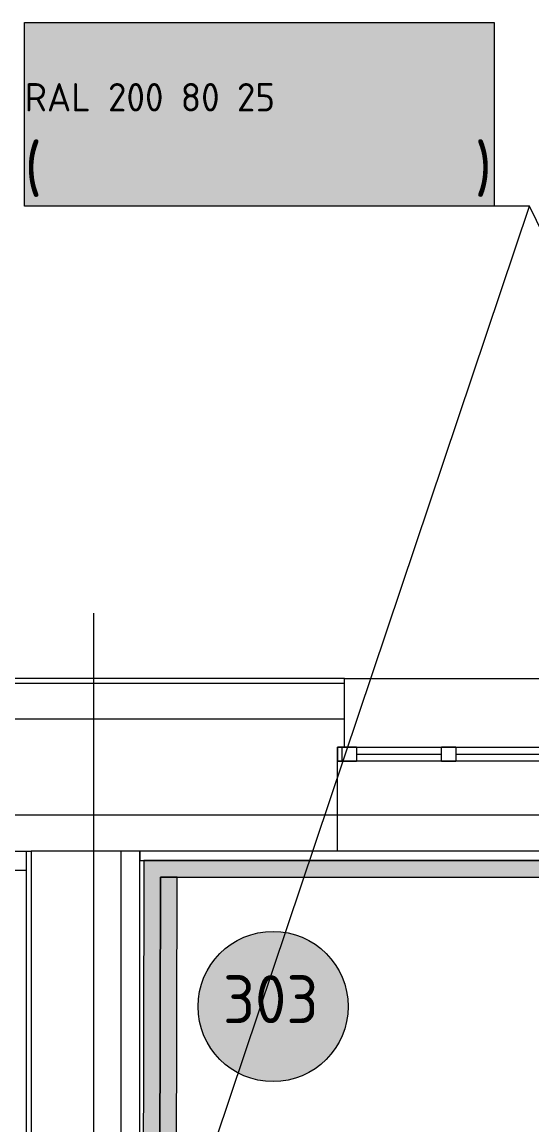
# Model space of a CAD drawing. Header units: millimetres. Extents: x 0 to 1189, y 0 to 841.
# Drawn here: x 719.14 to 740.72, y 477.25 to 523.89 of the extents above; entities that cross this region are included whole.
import ezdxf

# ---------------------------------------------------------------- set-up
doc = ezdxf.new("R2010")
doc.units = ezdxf.units.MM

msp = doc.modelspace()

# ---------------------------------------------------------------- hatches: boundary and pattern name
at = {"true_color": 0xffffff}
h = msp.add_hatch(color=7, dxfattribs=at)
h.dxf.hatch_style = 2
h.paths.add_polyline_path([(719.244099, 523.874571), (739.112129, 523.874571), (739.112129, 516.109559), (719.244099, 516.109559)])
h = msp.add_hatch(color=7, dxfattribs=at)
h.dxf.hatch_style = 2
h.paths.add_polyline_path([(719.244099, 523.874571), (739.112129, 523.874571), (739.112129, 516.109559), (719.244099, 516.109559)])
at = {"true_color": 0x0077b0}
h = msp.add_hatch(color=144, dxfattribs=at)
h.paths.add_polyline_path([(720.455354, 522.478546), (720.455354, 523.285525), (720.425864, 523.442208), (720.336843, 523.57326), (720.208203, 523.659663), (720.051864, 523.689015), (719.895388, 523.659663), (719.76413, 523.57326), (719.676694, 523.442208), (719.648375, 523.285525), (719.648375, 522.478546), (719.676694, 522.322208), (719.76413, 522.193568), (719.895388, 522.104547), (720.051864, 522.075057), (720.208203, 522.104547), (720.336843, 522.193568), (720.425864, 522.322208)])
h.paths.add_polyline_path([(720.655996, 522.478546), (720.644843, 522.35789), (720.611417, 522.245864), (720.55577, 522.14283), (720.477954, 522.049149), (720.386185, 521.97185), (720.284133, 521.91734), (720.172469, 521.885051), (720.051864, 521.874414), (719.930132, 521.885051), (719.818425, 521.91734), (719.716226, 521.97185), (719.623019, 522.049149), (719.545289, 522.14283), (719.489832, 522.245864), (719.456595, 522.35789), (719.445528, 522.478546), (719.445528, 523.285525), (719.456595, 523.407258), (719.489832, 523.518965), (719.545289, 523.621164), (719.623019, 523.714371), (719.716226, 523.792187), (719.818425, 523.847834), (719.930132, 523.88126), (720.051864, 523.892413), (720.17252, 523.881303), (720.284546, 523.848178), (720.38758, 523.79335), (720.481261, 523.717127), (720.557165, 523.623489), (720.61183, 523.520343), (720.644895, 523.407688), (720.655996, 523.285525)])
h = msp.add_hatch(color=144, dxfattribs=at)
h.paths.add_polyline_path([(720.455354, 522.478546), (720.455354, 523.285525), (720.425864, 523.442208), (720.336843, 523.57326), (720.208203, 523.659663), (720.051864, 523.689015), (719.895388, 523.659663), (719.76413, 523.57326), (719.676694, 523.442208), (719.648375, 523.285525), (719.648375, 522.478546), (719.676694, 522.322208), (719.76413, 522.193568), (719.895388, 522.104547), (720.051864, 522.075057), (720.208203, 522.104547), (720.336843, 522.193568), (720.425864, 522.322208)])
h.paths.add_polyline_path([(720.655996, 522.478546), (720.644843, 522.35789), (720.611417, 522.245864), (720.55577, 522.14283), (720.477954, 522.049149), (720.386185, 521.97185), (720.284133, 521.91734), (720.172469, 521.885051), (720.051864, 521.874414), (719.930132, 521.885051), (719.818425, 521.91734), (719.716226, 521.97185), (719.623019, 522.049149), (719.545289, 522.14283), (719.489832, 522.245864), (719.456595, 522.35789), (719.445528, 522.478546), (719.445528, 523.285525), (719.456595, 523.407258), (719.489832, 523.518965), (719.545289, 523.621164), (719.623019, 523.714371), (719.716226, 523.792187), (719.818425, 523.847834), (719.930132, 523.88126), (720.051864, 523.892413), (720.17252, 523.881303), (720.284546, 523.848178), (720.38758, 523.79335), (720.481261, 523.717127), (720.557165, 523.623489), (720.61183, 523.520343), (720.644895, 523.407688), (720.655996, 523.285525)])
h = msp.add_hatch(color=144, dxfattribs=at)
h.dxf.hatch_style = 2
h.paths.add_polyline_path([(722.475153, 522.983459), (722.475153, 523.790439), (722.50044, 523.866851), (722.576576, 523.892413), (723.282132, 523.892413), (723.358268, 523.866851), (723.383555, 523.790439), (723.358268, 523.714509), (723.282132, 523.689015), (722.678, 523.689015), (722.678, 523.084883), (722.980066, 523.084883), (723.080499, 523.075848), (723.173749, 523.048572), (723.259041, 523.002795), (723.3356, 522.93826), (723.400565, 522.858945), (723.44729, 522.772964), (723.475514, 522.680058), (723.484979, 522.57997), (723.484979, 522.379327), (723.475514, 522.277688), (723.44729, 522.184266), (723.400565, 522.098802), (723.3356, 522.021037), (723.257878, 521.956502), (723.172715, 521.910726), (723.080111, 521.883449), (722.980066, 521.874414), (722.576576, 521.874414), (722.50044, 521.898323), (722.475153, 521.973082), (722.50044, 522.049494), (722.576576, 522.075057), (722.980066, 522.075057), (723.096992, 522.097863), (723.194488, 522.164905), (723.260634, 522.261781), (723.282132, 522.379327), (723.282132, 522.57997), (723.260634, 522.696896), (723.194488, 522.794392), (723.096992, 522.860538), (722.980066, 522.882036), (722.576576, 522.882036), (722.50044, 522.907323)])
h = msp.add_hatch(color=144, dxfattribs=at)
h.dxf.hatch_style = 2
h.paths.add_polyline_path([(722.475153, 522.983459), (722.475153, 523.790439), (722.50044, 523.866851), (722.576576, 523.892413), (723.282132, 523.892413), (723.358268, 523.866851), (723.383555, 523.790439), (723.358268, 523.714509), (723.282132, 523.689015), (722.678, 523.689015), (722.678, 523.084883), (722.980066, 523.084883), (723.080499, 523.075848), (723.173749, 523.048572), (723.259041, 523.002795), (723.3356, 522.93826), (723.400565, 522.858945), (723.44729, 522.772964), (723.475514, 522.680058), (723.484979, 522.57997), (723.484979, 522.379327), (723.475514, 522.277688), (723.44729, 522.184266), (723.400565, 522.098802), (723.3356, 522.021037), (723.257878, 521.956502), (723.172715, 521.910726), (723.080111, 521.883449), (722.980066, 521.874414), (722.576576, 521.874414), (722.50044, 521.898323), (722.475153, 521.973082), (722.50044, 522.049494), (722.576576, 522.075057), (722.980066, 522.075057), (723.096992, 522.097863), (723.194488, 522.164905), (723.260634, 522.261781), (723.282132, 522.379327), (723.282132, 522.57997), (723.260634, 522.696896), (723.194488, 522.794392), (723.096992, 522.860538), (722.980066, 522.882036), (722.576576, 522.882036), (722.50044, 522.907323)])
h = msp.add_hatch(color=144, dxfattribs=at)
h.dxf.hatch_style = 2
h.paths.add_polyline_path([(721.968978, 522.376571), (721.161999, 522.376571), (721.085863, 522.402134), (721.060576, 522.478546), (721.085863, 522.554683), (721.161999, 522.57997), (721.968978, 522.57997), (722.045115, 522.554683), (722.070402, 522.478546), (722.045115, 522.402134)])
h = msp.add_hatch(color=144, dxfattribs=at)
h.dxf.hatch_style = 2
h.paths.add_polyline_path([(721.968978, 522.376571), (721.161999, 522.376571), (721.085863, 522.402134), (721.060576, 522.478546), (721.085863, 522.554683), (721.161999, 522.57997), (721.968978, 522.57997), (722.045115, 522.554683), (722.070402, 522.478546), (722.045115, 522.402134)])
h = msp.add_hatch(color=144, dxfattribs=at)
h.paths.add_polyline_path([(720.456238, 518.010538), (720.578745, 518.084263), (720.690504, 518.109206), (720.751689, 518.127534), (720.806259, 518.179761), (720.846843, 518.246183), (720.859727, 518.312604), (720.844913, 518.390739), (720.800747, 518.456471), (720.735015, 518.49926), (720.65688, 518.512695), (720.578332, 518.498226), (720.513013, 518.456471), (720.470776, 518.390739), (720.456238, 518.312604)])
h.paths.add_polyline_path([(720.958946, 518.069518), (721.083934, 517.99352), (721.181637, 517.883208), (721.242477, 517.750502), (721.263217, 517.607049), (721.263217, 517.200252), (721.253751, 517.099819), (721.225528, 517.006569), (721.178803, 516.921277), (721.113838, 516.844718), (721.037279, 516.780183), (720.951987, 516.734406), (720.858737, 516.707129), (720.758304, 516.698095), (720.656665, 516.707129), (720.563242, 516.734406), (720.477778, 516.780183), (720.400014, 516.844718), (720.335478, 516.922439), (720.289702, 517.007602), (720.262425, 517.100206), (720.25339, 517.200252), (720.25339, 518.312604), (720.28288, 518.46908), (720.371902, 518.600339), (720.501575, 518.686742), (720.65688, 518.716094), (720.813356, 518.686397), (720.944614, 518.597583), (721.031017, 518.468736), (721.06037, 518.312604), (721.034876, 518.175145)])
h.paths.add_polyline_path([(721.06037, 517.203008), (721.06037, 517.607049), (721.038872, 517.722528), (720.972726, 517.821471), (720.87523, 517.887135), (720.758304, 517.908563), (720.641377, 517.887135), (720.543881, 517.821471), (720.477735, 517.722528), (720.456238, 517.607049), (720.456238, 517.203008), (720.477735, 517.085461), (720.543881, 516.988585), (720.641377, 516.921544), (720.758304, 516.898737), (720.87523, 516.921544), (720.972726, 516.988585), (721.038872, 517.086495)])
h = msp.add_hatch(color=144, dxfattribs=at)
h.paths.add_polyline_path([(720.456238, 518.010538), (720.578745, 518.084263), (720.690504, 518.109206), (720.751689, 518.127534), (720.806259, 518.179761), (720.846843, 518.246183), (720.859727, 518.312604), (720.844913, 518.390739), (720.800747, 518.456471), (720.735015, 518.49926), (720.65688, 518.512695), (720.578332, 518.498226), (720.513013, 518.456471), (720.470776, 518.390739), (720.456238, 518.312604)])
h.paths.add_polyline_path([(720.958946, 518.069518), (721.083934, 517.99352), (721.181637, 517.883208), (721.242477, 517.750502), (721.263217, 517.607049), (721.263217, 517.200252), (721.253751, 517.099819), (721.225528, 517.006569), (721.178803, 516.921277), (721.113838, 516.844718), (721.037279, 516.780183), (720.951987, 516.734406), (720.858737, 516.707129), (720.758304, 516.698095), (720.656665, 516.707129), (720.563242, 516.734406), (720.477778, 516.780183), (720.400014, 516.844718), (720.335478, 516.922439), (720.289702, 517.007602), (720.262425, 517.100206), (720.25339, 517.200252), (720.25339, 518.312604), (720.28288, 518.46908), (720.371902, 518.600339), (720.501575, 518.686742), (720.65688, 518.716094), (720.813356, 518.686397), (720.944614, 518.597583), (721.031017, 518.468736), (721.06037, 518.312604), (721.034876, 518.175145)])
h.paths.add_polyline_path([(721.06037, 517.203008), (721.06037, 517.607049), (721.038872, 517.722528), (720.972726, 517.821471), (720.87523, 517.887135), (720.758304, 517.908563), (720.641377, 517.887135), (720.543881, 517.821471), (720.477735, 517.722528), (720.456238, 517.607049), (720.456238, 517.203008), (720.477735, 517.085461), (720.543881, 516.988585), (720.641377, 516.921544), (720.758304, 516.898737), (720.87523, 516.921544), (720.972726, 516.988585), (721.038872, 517.086495)])
h = msp.add_hatch(color=144, dxfattribs=at)
h.dxf.hatch_style = 2
h.paths.add_polyline_path([(723.064738, 517.101584), (723.051577, 517.185645), (723.010718, 517.248208), (722.959938, 517.284726), (722.892207, 517.302227), (722.762672, 517.302227), (722.692116, 517.333095), (722.660697, 517.40365), (722.668965, 517.44444), (722.692116, 517.476962), (722.731941, 517.499837), (722.790784, 517.50783), (722.821652, 517.50783), (722.855827, 517.505074), (722.945055, 517.519957), (723.010718, 517.564605), (723.051577, 517.627513), (723.064738, 517.705716), (723.051233, 517.783851), (723.007962, 517.849583), (722.94223, 517.892578), (722.864095, 517.905807), (722.762672, 517.905807), (722.668896, 517.893267), (722.556517, 517.855096), (722.464051, 517.817131), (722.43525, 517.804384), (722.407207, 517.813341), (722.381231, 517.841315), (722.359182, 517.911871), (722.36969, 517.950938), (722.401074, 517.987938), (722.45313, 518.022872), (722.525649, 518.055738), (722.652429, 518.096114), (722.762672, 518.109206), (722.864095, 518.109206), (723.020778, 518.079854), (723.15183, 517.993451), (723.238233, 517.862399), (723.267585, 517.705716), (723.259067, 517.607359), (723.233341, 517.524091), (723.190148, 517.456119), (723.12923, 517.40365), (723.190148, 517.351181), (723.233341, 517.28321), (723.259067, 517.199942), (723.267585, 517.101584), (723.238233, 516.944901), (723.15183, 516.81385), (723.020778, 516.726413), (722.864095, 516.698095), (722.762672, 516.698095), (722.649948, 516.710842), (722.522342, 516.748807), (722.450572, 516.781716), (722.399627, 516.81695), (722.36925, 516.854769), (722.359182, 516.89543), (722.381231, 516.965985), (722.407551, 516.992926), (722.438006, 517.002917), (722.470114, 516.99017), (722.559273, 516.952205), (722.669241, 516.911622), (722.762672, 516.898737), (722.864095, 516.898737), (722.94223, 516.913344), (723.007962, 516.957717), (723.050199, 517.02345)])
h = msp.add_hatch(color=144, dxfattribs=at)
h.dxf.hatch_style = 2
h.paths.add_polyline_path([(723.064738, 517.101584), (723.051577, 517.185645), (723.010718, 517.248208), (722.959938, 517.284726), (722.892207, 517.302227), (722.762672, 517.302227), (722.692116, 517.333095), (722.660697, 517.40365), (722.668965, 517.44444), (722.692116, 517.476962), (722.731941, 517.499837), (722.790784, 517.50783), (722.821652, 517.50783), (722.855827, 517.505074), (722.945055, 517.519957), (723.010718, 517.564605), (723.051577, 517.627513), (723.064738, 517.705716), (723.051233, 517.783851), (723.007962, 517.849583), (722.94223, 517.892578), (722.864095, 517.905807), (722.762672, 517.905807), (722.668896, 517.893267), (722.556517, 517.855096), (722.464051, 517.817131), (722.43525, 517.804384), (722.407207, 517.813341), (722.381231, 517.841315), (722.359182, 517.911871), (722.36969, 517.950938), (722.401074, 517.987938), (722.45313, 518.022872), (722.525649, 518.055738), (722.652429, 518.096114), (722.762672, 518.109206), (722.864095, 518.109206), (723.020778, 518.079854), (723.15183, 517.993451), (723.238233, 517.862399), (723.267585, 517.705716), (723.259067, 517.607359), (723.233341, 517.524091), (723.190148, 517.456119), (723.12923, 517.40365), (723.190148, 517.351181), (723.233341, 517.28321), (723.259067, 517.199942), (723.267585, 517.101584), (723.238233, 516.944901), (723.15183, 516.81385), (723.020778, 516.726413), (722.864095, 516.698095), (722.762672, 516.698095), (722.649948, 516.710842), (722.522342, 516.748807), (722.450572, 516.781716), (722.399627, 516.81695), (722.36925, 516.854769), (722.359182, 516.89543), (722.381231, 516.965985), (722.407551, 516.992926), (722.438006, 517.002917), (722.470114, 516.99017), (722.559273, 516.952205), (722.669241, 516.911622), (722.762672, 516.898737), (722.864095, 516.898737), (722.94223, 516.913344), (723.007962, 516.957717), (723.050199, 517.02345)])
h = msp.add_hatch(color=144, dxfattribs=at)
h.paths.add_polyline_path([(723.671652, 517.200252), (723.671652, 517.604293), (723.680687, 517.705932), (723.707964, 517.799354), (723.75374, 517.884818), (723.818276, 517.962583), (723.89604, 518.027118), (723.981504, 518.072895), (724.074927, 518.100171), (724.176566, 518.109206), (724.371627, 518.073239), (724.534856, 517.965339), (724.599391, 517.887531), (724.645168, 517.801765), (724.672444, 517.707525), (724.681479, 517.604293), (724.681479, 517.200252), (724.672013, 517.100206), (724.643789, 517.007602), (724.597065, 516.922439), (724.5321, 516.844718), (724.455541, 516.780183), (724.370249, 516.734406), (724.276999, 516.707129), (724.176566, 516.698095), (724.074927, 516.707129), (723.981504, 516.734406), (723.89604, 516.780183), (723.818276, 516.844718), (723.75374, 516.922439), (723.707964, 517.007602), (723.680687, 517.100206)])
h.paths.add_polyline_path([(724.478632, 517.203008), (724.478632, 517.607049), (724.457134, 517.722528), (724.390988, 517.821471), (724.293492, 517.887135), (724.176566, 517.908563), (724.059639, 517.887135), (723.962143, 517.821471), (723.895997, 517.722528), (723.8745, 517.607049), (723.8745, 517.203008), (723.895997, 517.085461), (723.962143, 516.988585), (724.059639, 516.921544), (724.176566, 516.898737), (724.293492, 516.921544), (724.390988, 516.988585), (724.457134, 517.086495)])
h = msp.add_hatch(color=144, dxfattribs=at)
h.paths.add_polyline_path([(723.671652, 517.200252), (723.671652, 517.604293), (723.680687, 517.705932), (723.707964, 517.799354), (723.75374, 517.884818), (723.818276, 517.962583), (723.89604, 518.027118), (723.981504, 518.072895), (724.074927, 518.100171), (724.176566, 518.109206), (724.371627, 518.073239), (724.534856, 517.965339), (724.599391, 517.887531), (724.645168, 517.801765), (724.672444, 517.707525), (724.681479, 517.604293), (724.681479, 517.200252), (724.672013, 517.100206), (724.643789, 517.007602), (724.597065, 516.922439), (724.5321, 516.844718), (724.455541, 516.780183), (724.370249, 516.734406), (724.276999, 516.707129), (724.176566, 516.698095), (724.074927, 516.707129), (723.981504, 516.734406), (723.89604, 516.780183), (723.818276, 516.844718), (723.75374, 516.922439), (723.707964, 517.007602), (723.680687, 517.100206)])
h.paths.add_polyline_path([(724.478632, 517.203008), (724.478632, 517.607049), (724.457134, 517.722528), (724.390988, 517.821471), (724.293492, 517.887135), (724.176566, 517.908563), (724.059639, 517.887135), (723.962143, 517.821471), (723.895997, 517.722528), (723.8745, 517.607049), (723.8745, 517.203008), (723.895997, 517.085461), (723.962143, 516.988585), (724.059639, 516.921544), (724.176566, 516.898737), (724.293492, 516.921544), (724.390988, 516.988585), (724.457134, 517.086495)])
h = msp.add_hatch(color=144, dxfattribs=at)
h.dxf.hatch_style = 2
h.paths.add_polyline_path([(725.288617, 517.302227), (725.288617, 516.796762), (725.26333, 516.722004), (725.187194, 516.698095), (725.111057, 516.722004), (725.08577, 516.796762), (725.08577, 518.010538), (725.111057, 518.084263), (725.187194, 518.109206), (725.26333, 518.084263), (725.288617, 518.010538), (725.288617, 517.505074), (725.892749, 517.505074), (725.892749, 518.010538), (725.918036, 518.084263), (725.994173, 518.109206), (726.07031, 518.084263), (726.095597, 518.010538), (726.095597, 516.796762), (726.07031, 516.722004), (725.994173, 516.698095), (725.918036, 516.722004), (725.892749, 516.796762), (725.892749, 517.302227)])
h = msp.add_hatch(color=144, dxfattribs=at)
h.dxf.hatch_style = 2
h.paths.add_polyline_path([(725.288617, 517.302227), (725.288617, 516.796762), (725.26333, 516.722004), (725.187194, 516.698095), (725.111057, 516.722004), (725.08577, 516.796762), (725.08577, 518.010538), (725.111057, 518.084263), (725.187194, 518.109206), (725.26333, 518.084263), (725.288617, 518.010538), (725.288617, 517.505074), (725.892749, 517.505074), (725.892749, 518.010538), (725.918036, 518.084263), (725.994173, 518.109206), (726.07031, 518.084263), (726.095597, 518.010538), (726.095597, 516.796762), (726.07031, 516.722004), (725.994173, 516.698095), (725.918036, 516.722004), (725.892749, 516.796762), (725.892749, 517.302227)])
h = msp.add_hatch(color=144, dxfattribs=at)
h.paths.add_polyline_path([(727.004801, 517.908563), (726.887875, 517.887135), (726.790378, 517.821471), (726.724233, 517.723562), (726.702735, 517.607049), (726.702735, 517.505074), (727.306867, 517.505074), (727.306867, 517.607049), (727.28537, 517.723562), (727.219224, 517.821471), (727.121728, 517.887135)])
h.paths.add_polyline_path([(726.702735, 517.302227), (726.702735, 517.101584), (726.717618, 517.024483), (726.762266, 516.957717), (726.827241, 516.913344), (726.903378, 516.898737), (727.408291, 516.898737), (727.484427, 516.873174), (727.509714, 516.796762), (727.484427, 516.722004), (727.408291, 516.698095), (726.903378, 516.698095), (726.747039, 516.726413), (726.618399, 516.81385), (726.529378, 516.943868), (726.499888, 517.101584), (726.499888, 517.604293), (726.508923, 517.705932), (726.536199, 517.799354), (726.581976, 517.884818), (726.646511, 517.962583), (726.724276, 518.027118), (726.80974, 518.072895), (726.903162, 518.100171), (727.004801, 518.109206), (727.199863, 518.073239), (727.363091, 517.965339), (727.427626, 517.887574), (727.473403, 517.80211), (727.50068, 517.708688), (727.509714, 517.607049), (727.509714, 517.302227)])
h = msp.add_hatch(color=144, dxfattribs=at)
h.paths.add_polyline_path([(727.004801, 517.908563), (726.887875, 517.887135), (726.790378, 517.821471), (726.724233, 517.723562), (726.702735, 517.607049), (726.702735, 517.505074), (727.306867, 517.505074), (727.306867, 517.607049), (727.28537, 517.723562), (727.219224, 517.821471), (727.121728, 517.887135)])
h.paths.add_polyline_path([(726.702735, 517.302227), (726.702735, 517.101584), (726.717618, 517.024483), (726.762266, 516.957717), (726.827241, 516.913344), (726.903378, 516.898737), (727.408291, 516.898737), (727.484427, 516.873174), (727.509714, 516.796762), (727.484427, 516.722004), (727.408291, 516.698095), (726.903378, 516.698095), (726.747039, 516.726413), (726.618399, 516.81385), (726.529378, 516.943868), (726.499888, 517.101584), (726.499888, 517.604293), (726.508923, 517.705932), (726.536199, 517.799354), (726.581976, 517.884818), (726.646511, 517.962583), (726.724276, 518.027118), (726.80974, 518.072895), (726.903162, 518.100171), (727.004801, 518.109206), (727.199863, 518.073239), (727.363091, 517.965339), (727.427626, 517.887574), (727.473403, 517.80211), (727.50068, 517.708688), (727.509714, 517.607049), (727.509714, 517.302227)])
h = msp.add_hatch(color=144, dxfattribs=at)
h.dxf.hatch_style = 2
h.paths.add_polyline_path([(728.606149, 516.796762), (728.606149, 518.010538), (728.631436, 518.084263), (728.707573, 518.109206), (729.212486, 518.109206), (729.366757, 518.079854), (729.497464, 517.993451), (729.586485, 517.862399), (729.615975, 517.705716), (729.615975, 516.796762), (729.590688, 516.722004), (729.514552, 516.698095), (729.438415, 516.722004), (729.413128, 516.796762), (729.413128, 517.705716), (729.39859, 517.783851), (729.356353, 517.849583), (729.291034, 517.892578), (729.212486, 517.905807), (728.808996, 517.905807), (728.808996, 516.796762), (728.783709, 516.722004), (728.707573, 516.698095), (728.631436, 516.722004)])
h = msp.add_hatch(color=144, dxfattribs=at)
h.dxf.hatch_style = 2
h.paths.add_polyline_path([(728.606149, 516.796762), (728.606149, 518.010538), (728.631436, 518.084263), (728.707573, 518.109206), (729.212486, 518.109206), (729.366757, 518.079854), (729.497464, 517.993451), (729.586485, 517.862399), (729.615975, 517.705716), (729.615975, 516.796762), (729.590688, 516.722004), (729.514552, 516.698095), (729.438415, 516.722004), (729.413128, 516.796762), (729.413128, 517.705716), (729.39859, 517.783851), (729.356353, 517.849583), (729.291034, 517.892578), (729.212486, 517.905807), (728.808996, 517.905807), (728.808996, 516.796762), (728.783709, 516.722004), (728.707573, 516.698095), (728.631436, 516.722004)])
h = msp.add_hatch(color=144, dxfattribs=at)
h.paths.add_polyline_path([(730.020267, 517.200252), (730.020267, 517.604293), (730.029302, 517.705932), (730.056578, 517.799354), (730.102355, 517.884818), (730.16689, 517.962583), (730.244655, 518.027118), (730.330119, 518.072895), (730.423541, 518.100171), (730.52518, 518.109206), (730.720241, 518.073239), (730.88347, 517.965339), (730.948005, 517.887531), (730.993782, 517.801765), (731.021059, 517.707525), (731.030093, 517.604293), (731.030093, 517.200252), (731.020628, 517.100206), (730.992404, 517.007602), (730.94568, 516.922439), (730.880714, 516.844718), (730.804155, 516.780183), (730.718863, 516.734406), (730.625613, 516.707129), (730.52518, 516.698095), (730.423541, 516.707129), (730.330119, 516.734406), (730.244655, 516.780183), (730.16689, 516.844718), (730.102355, 516.922439), (730.056578, 517.007602), (730.029302, 517.100206)])
h.paths.add_polyline_path([(730.827246, 517.203008), (730.827246, 517.607049), (730.805749, 517.722528), (730.739603, 517.821471), (730.642107, 517.887135), (730.52518, 517.908563), (730.408254, 517.887135), (730.310757, 517.821471), (730.244611, 517.722528), (730.223114, 517.607049), (730.223114, 517.203008), (730.244611, 517.085461), (730.310757, 516.988585), (730.408254, 516.921544), (730.52518, 516.898737), (730.642107, 516.921544), (730.739603, 516.988585), (730.805749, 517.086495)])
h = msp.add_hatch(color=144, dxfattribs=at)
h.paths.add_polyline_path([(730.020267, 517.200252), (730.020267, 517.604293), (730.029302, 517.705932), (730.056578, 517.799354), (730.102355, 517.884818), (730.16689, 517.962583), (730.244655, 518.027118), (730.330119, 518.072895), (730.423541, 518.100171), (730.52518, 518.109206), (730.720241, 518.073239), (730.88347, 517.965339), (730.948005, 517.887531), (730.993782, 517.801765), (731.021059, 517.707525), (731.030093, 517.604293), (731.030093, 517.200252), (731.020628, 517.100206), (730.992404, 517.007602), (730.94568, 516.922439), (730.880714, 516.844718), (730.804155, 516.780183), (730.718863, 516.734406), (730.625613, 516.707129), (730.52518, 516.698095), (730.423541, 516.707129), (730.330119, 516.734406), (730.244655, 516.780183), (730.16689, 516.844718), (730.102355, 516.922439), (730.056578, 517.007602), (730.029302, 517.100206)])
h.paths.add_polyline_path([(730.827246, 517.203008), (730.827246, 517.607049), (730.805749, 517.722528), (730.739603, 517.821471), (730.642107, 517.887135), (730.52518, 517.908563), (730.408254, 517.887135), (730.310757, 517.821471), (730.244611, 517.722528), (730.223114, 517.607049), (730.223114, 517.203008), (730.244611, 517.085461), (730.310757, 516.988585), (730.408254, 516.921544), (730.52518, 516.898737), (730.642107, 516.921544), (730.739603, 516.988585), (730.805749, 517.086495)])
h = msp.add_hatch(color=144, dxfattribs=at)
h.paths.add_polyline_path([(731.434385, 518.010538), (731.459672, 518.084263), (731.535808, 518.109206), (732.040721, 518.109206), (732.19706, 518.079854), (732.3257, 517.993451), (732.414721, 517.862399), (732.444211, 517.705716), (732.444211, 517.101584), (732.414721, 516.944901), (732.3257, 516.81385), (732.19706, 516.726413), (732.040721, 516.698095), (731.637232, 516.698095), (731.637232, 516.189874), (731.611945, 516.116356), (731.535808, 516.091207), (731.459672, 516.116356), (731.434385, 516.189874)])
h.paths.add_polyline_path([(731.637232, 517.905807), (731.637232, 516.898737), (732.040721, 516.898737), (732.117892, 516.913344), (732.181833, 516.957717), (732.226481, 517.02345), (732.241364, 517.101584), (732.241364, 517.705716), (732.226826, 517.783851), (732.184589, 517.849583), (732.11927, 517.892578), (732.040721, 517.905807)])
h = msp.add_hatch(color=144, dxfattribs=at)
h.paths.add_polyline_path([(731.434385, 518.010538), (731.459672, 518.084263), (731.535808, 518.109206), (732.040721, 518.109206), (732.19706, 518.079854), (732.3257, 517.993451), (732.414721, 517.862399), (732.444211, 517.705716), (732.444211, 517.101584), (732.414721, 516.944901), (732.3257, 516.81385), (732.19706, 516.726413), (732.040721, 516.698095), (731.637232, 516.698095), (731.637232, 516.189874), (731.611945, 516.116356), (731.535808, 516.091207), (731.459672, 516.116356), (731.434385, 516.189874)])
h.paths.add_polyline_path([(731.637232, 517.905807), (731.637232, 516.898737), (732.040721, 516.898737), (732.117892, 516.913344), (732.181833, 516.957717), (732.226481, 517.02345), (732.241364, 517.101584), (732.241364, 517.705716), (732.226826, 517.783851), (732.184589, 517.849583), (732.11927, 517.892578), (732.040721, 517.905807)])
h = msp.add_hatch(color=144, dxfattribs=at)
h.dxf.hatch_style = 2
h.paths.add_polyline_path([(733.655482, 516.49194), (733.655482, 516.698095), (733.251992, 516.698095), (733.095654, 516.726413), (732.967014, 516.81385), (732.877992, 516.944901), (732.848502, 517.101584), (732.848502, 518.010538), (732.873789, 518.084263), (732.949926, 518.109206), (733.026063, 518.084263), (733.05135, 518.010538), (733.05135, 517.101584), (733.066232, 517.024483), (733.110881, 516.957717), (733.175855, 516.913344), (733.251992, 516.898737), (733.655482, 516.898737), (733.655482, 518.010538), (733.680769, 518.084263), (733.756905, 518.109206), (733.833042, 518.084263), (733.858329, 518.010538), (733.858329, 516.494696), (733.829252, 516.33822), (733.743125, 516.206962), (733.614003, 516.120559), (733.457595, 516.091207), (733.05135, 516.091207), (732.975213, 516.116769), (732.949926, 516.193182), (732.956885, 516.229493), (732.980794, 516.263737), (733.05135, 516.294605), (733.454839, 516.294605), (733.533387, 516.308041), (733.598706, 516.350829), (733.640943, 516.41415)])
h = msp.add_hatch(color=144, dxfattribs=at)
h.dxf.hatch_style = 2
h.paths.add_polyline_path([(733.655482, 516.49194), (733.655482, 516.698095), (733.251992, 516.698095), (733.095654, 516.726413), (732.967014, 516.81385), (732.877992, 516.944901), (732.848502, 517.101584), (732.848502, 518.010538), (732.873789, 518.084263), (732.949926, 518.109206), (733.026063, 518.084263), (733.05135, 518.010538), (733.05135, 517.101584), (733.066232, 517.024483), (733.110881, 516.957717), (733.175855, 516.913344), (733.251992, 516.898737), (733.655482, 516.898737), (733.655482, 518.010538), (733.680769, 518.084263), (733.756905, 518.109206), (733.833042, 518.084263), (733.858329, 518.010538), (733.858329, 516.494696), (733.829252, 516.33822), (733.743125, 516.206962), (733.614003, 516.120559), (733.457595, 516.091207), (733.05135, 516.091207), (732.975213, 516.116769), (732.949926, 516.193182), (732.956885, 516.229493), (732.980794, 516.263737), (733.05135, 516.294605), (733.454839, 516.294605), (733.533387, 516.308041), (733.598706, 516.350829), (733.640943, 516.41415)])
h = msp.add_hatch(color=144, dxfattribs=at)
h.dxf.hatch_style = 2
h.paths.add_polyline_path([(735.272447, 518.010538), (735.272447, 516.796762), (735.24716, 516.722004), (735.171023, 516.698095), (735.094886, 516.722004), (735.069599, 516.796762), (735.069599, 517.302227), (734.66611, 517.302227), (734.511838, 517.331372), (734.381132, 517.417982), (734.29211, 517.547311), (734.26262, 517.700204), (734.26262, 518.010538), (734.287907, 518.084263), (734.364044, 518.109206), (734.44018, 518.084263), (734.465467, 518.010538), (734.465467, 517.708472), (734.48035, 517.630338), (734.524999, 517.564605), (734.589973, 517.519957), (734.66611, 517.505074), (735.069599, 517.505074), (735.069599, 518.010538), (735.094886, 518.084263), (735.171023, 518.109206), (735.24716, 518.084263)])
h = msp.add_hatch(color=144, dxfattribs=at)
h.dxf.hatch_style = 2
h.paths.add_polyline_path([(735.272447, 518.010538), (735.272447, 516.796762), (735.24716, 516.722004), (735.171023, 516.698095), (735.094886, 516.722004), (735.069599, 516.796762), (735.069599, 517.302227), (734.66611, 517.302227), (734.511838, 517.331372), (734.381132, 517.417982), (734.29211, 517.547311), (734.26262, 517.700204), (734.26262, 518.010538), (734.287907, 518.084263), (734.364044, 518.109206), (734.44018, 518.084263), (734.465467, 518.010538), (734.465467, 517.708472), (734.48035, 517.630338), (734.524999, 517.564605), (734.589973, 517.519957), (734.66611, 517.505074), (735.069599, 517.505074), (735.069599, 518.010538), (735.094886, 518.084263), (735.171023, 518.109206), (735.24716, 518.084263)])
h = msp.add_hatch(color=144, dxfattribs=at)
h.dxf.hatch_style = 2
h.paths.add_polyline_path([(735.879585, 517.302227), (735.879585, 516.796762), (735.854298, 516.722004), (735.778162, 516.698095), (735.702025, 516.722004), (735.676738, 516.796762), (735.676738, 518.010538), (735.702025, 518.084263), (735.778162, 518.109206), (735.854298, 518.084263), (735.879585, 518.010538), (735.879585, 517.505074), (736.483717, 517.505074), (736.483717, 518.010538), (736.509004, 518.084263), (736.585141, 518.109206), (736.661277, 518.084263), (736.686564, 518.010538), (736.686564, 516.796762), (736.661277, 516.722004), (736.585141, 516.698095), (736.509004, 516.722004), (736.483717, 516.796762), (736.483717, 517.302227)])
h = msp.add_hatch(color=144, dxfattribs=at)
h.dxf.hatch_style = 2
h.paths.add_polyline_path([(735.879585, 517.302227), (735.879585, 516.796762), (735.854298, 516.722004), (735.778162, 516.698095), (735.702025, 516.722004), (735.676738, 516.796762), (735.676738, 518.010538), (735.702025, 518.084263), (735.778162, 518.109206), (735.854298, 518.084263), (735.879585, 518.010538), (735.879585, 517.505074), (736.483717, 517.505074), (736.483717, 518.010538), (736.509004, 518.084263), (736.585141, 518.109206), (736.661277, 518.084263), (736.686564, 518.010538), (736.686564, 516.796762), (736.661277, 516.722004), (736.585141, 516.698095), (736.509004, 516.722004), (736.483717, 516.796762), (736.483717, 517.302227)])
h = msp.add_hatch(color=144, dxfattribs=at)
h.paths.add_polyline_path([(737.449146, 517.304983), (737.307897, 517.347771), (737.192279, 517.437274), (737.116143, 517.560953), (737.090856, 517.705716), (737.120346, 517.862399), (737.209367, 517.993451), (737.338007, 518.079854), (737.494345, 518.109206), (737.999259, 518.109206), (738.075395, 518.084263), (738.100682, 518.010538), (738.100682, 516.796762), (738.075395, 516.722004), (737.999259, 516.698095), (737.923122, 516.722004), (737.897835, 516.796762), (737.897835, 517.302227), (737.694437, 517.302227), (737.273859, 516.737782), (737.237203, 516.70719), (737.192279, 516.698095), (737.116143, 516.722004), (737.090856, 516.796762), (737.110148, 516.85905)])
h.paths.add_polyline_path([(737.293703, 517.705716), (737.308586, 517.628408), (737.353234, 517.561849), (737.418209, 517.517201), (737.494345, 517.502318), (737.897835, 517.502318), (737.897835, 517.905807), (737.494345, 517.905807), (737.415797, 517.891545), (737.350478, 517.849583), (737.308241, 517.783851)])
h = msp.add_hatch(color=144, dxfattribs=at)
h.paths.add_polyline_path([(737.449146, 517.304983), (737.307897, 517.347771), (737.192279, 517.437274), (737.116143, 517.560953), (737.090856, 517.705716), (737.120346, 517.862399), (737.209367, 517.993451), (737.338007, 518.079854), (737.494345, 518.109206), (737.999259, 518.109206), (738.075395, 518.084263), (738.100682, 518.010538), (738.100682, 516.796762), (738.075395, 516.722004), (737.999259, 516.698095), (737.923122, 516.722004), (737.897835, 516.796762), (737.897835, 517.302227), (737.694437, 517.302227), (737.273859, 516.737782), (737.237203, 516.70719), (737.192279, 516.698095), (737.116143, 516.722004), (737.090856, 516.796762), (737.110148, 516.85905)])
h.paths.add_polyline_path([(737.293703, 517.705716), (737.308586, 517.628408), (737.353234, 517.561849), (737.418209, 517.517201), (737.494345, 517.502318), (737.897835, 517.502318), (737.897835, 517.905807), (737.494345, 517.905807), (737.415797, 517.891545), (737.350478, 517.849583), (737.308241, 517.783851)])
at = {"true_color": 0xf1d696}
h = msp.add_hatch(color=41, dxfattribs=at)
h.dxf.hatch_style = 2
h.paths.add_polyline_path([(724.295107, 487.734516), (724.297107, 488.434517), (724.995108, 487.734516)])
h = msp.add_hatch(color=41, dxfattribs=at)
h.dxf.hatch_style = 2
h.paths.add_polyline_path([(724.298107, 488.434517), (724.997108, 488.434517), (724.995108, 487.734516)])
h = msp.add_hatch(color=41, dxfattribs=at)
h.dxf.hatch_style = 2
h.paths.add_polyline_path([(724.995108, 487.734516), (724.997108, 488.434517), (750.189146, 488.434517), (750.189146, 487.734516)])
h = msp.add_hatch(color=41, dxfattribs=at)
h.dxf.hatch_style = 2
h.paths.add_polyline_path([(724.129106, 414.641404), (724.295107, 487.734516), (724.995108, 487.734516), (724.829107, 414.641404)])
at = {"true_color": 0x3dad99}
h = msp.add_hatch(color=135, dxfattribs=at)
h.dxf.hatch_style = 2
h.paths.add_polyline_path([(724.995108, 487.734516), (725.695109, 487.734516), (725.529108, 414.641404), (724.829107, 414.641404)])
at = {"true_color": 0xffffff}
h = msp.add_hatch(color=7, dxfattribs=at)
edge = h.paths.add_edge_path()
edge.add_arc((729.759615, 482.265007), 3.176505, 0, 360)

# ---------------------------------------------------------------- linework, layer by layer
at = {"color": 144, "lineweight": 0, "true_color": 0x0077b0}
for points in [[(719.244099, 523.874571), (739.112129, 523.874571)], [(719.244099, 516.109559), (719.244099, 523.874571)], [(719.244099, 523.874571), (739.112129, 523.874571)], [(719.244099, 516.109559), (719.244099, 523.874571)], [(739.112129, 523.874571), (739.112129, 516.109559)], [(739.112129, 523.874571), (739.112129, 516.109559)], [(739.112129, 516.109559), (719.244099, 516.109559)], [(739.112129, 516.109559), (719.244099, 516.109559)], [(726.135109, 473.059493), (740.619131, 516.109559)], [(740.619131, 516.109559), (739.112129, 516.109559)], [(740.619131, 516.109559), (739.112129, 516.109559)], [(758.644159, 479.236503), (740.619131, 516.109559)]]:
    msp.add_lwpolyline(points, dxfattribs=at)
at = {"color": 7, "lineweight": 0}
for points in [[(722.173103, 251.095154), (722.173103, 498.901533)], [(732.78912, 496.134529), (712.160088, 496.134529)], [(712.170088, 495.934528), (732.78912, 495.934528)], [(732.78912, 494.434526), (732.78912, 496.134529)], [(732.78912, 496.134529), (750.599147, 496.134529)], [(712.160088, 494.434526), (732.78912, 494.434526)], [(732.78912, 493.234524), (732.78912, 494.434526)], [(732.489119, 492.634523), (732.489119, 493.234524)], [(732.489119, 493.234524), (733.28912, 493.234524)], [(732.489119, 493.234524), (732.489119, 492.634523)], [(733.28912, 493.234524), (732.489119, 493.234524)], [(732.689119, 492.634523), (732.689119, 493.234524)], [(733.28912, 493.234524), (733.28912, 492.634523)], [(733.28912, 493.234524), (736.889126, 493.234524)], [(736.889126, 492.634523), (736.889126, 493.234524)], [(736.889126, 493.234524), (737.489127, 493.234524)], [(737.489127, 493.234524), (736.889126, 493.234524)], [(737.489127, 493.234524), (737.489127, 492.634523)], [(737.489127, 493.234524), (745.88914, 493.234524)], [(732.489119, 488.834518), (732.489119, 492.634523)], [(733.28912, 492.634523), (732.489119, 492.634523)], [(732.489119, 492.634523), (733.28912, 492.634523)], [(733.28912, 492.934524), (736.889126, 492.934524)], [(736.889126, 492.634523), (733.28912, 492.634523)], [(737.489127, 492.634523), (736.889126, 492.634523)], [(736.889126, 492.634523), (737.489127, 492.634523)], [(737.489127, 492.934524), (745.88914, 492.934524)], [(745.88914, 492.634523), (737.489127, 492.634523)], [(198.085303, 490.37152), (863.72632, 490.37152)], [(712.460088, 488.834518), (719.527099, 488.834518)], [(719.327099, 443.507448), (719.327099, 488.834518)], [(719.527099, 488.834518), (719.527099, 413.741403)], [(723.327105, 488.834518), (719.527099, 488.834518)], [(723.327105, 413.741403), (723.327105, 488.834518)], [(732.489119, 488.834518), (723.327105, 488.834518)], [(724.121106, 488.834518), (724.121106, 488.434517)], [(724.127106, 413.941403), (724.127106, 488.834518)], [(750.889147, 488.834518), (732.489119, 488.834518)], [(724.121106, 488.434517), (760.309162, 488.434517)], [(724.297107, 488.434517), (724.295107, 487.734516)], [(750.189146, 488.434517), (724.297107, 488.434517)], [(717.037095, 488.034516), (719.327099, 488.034516)], [(724.295107, 487.734516), (724.129106, 414.641404)], [(724.829107, 414.641404), (724.995108, 487.734516)], [(724.995108, 487.734516), (724.829107, 414.641404)], [(724.995108, 487.734516), (750.189146, 487.734516)], [(725.695109, 487.734516), (724.995108, 487.734516)], [(725.529108, 414.641404), (725.695109, 487.734516)], [(726.58311, 482.264507), (726.599508, 482.589237), (726.647637, 482.90461), (726.725902, 483.209026), (726.832704, 483.500884), (726.966448, 483.778587), (727.125537, 484.040534), (727.308373, 484.285125), (727.513361, 484.510761), (727.738904, 484.715842), (727.983405, 484.898769), (728.245267, 485.057942), (728.522894, 485.191762), (728.814689, 485.298628), (729.119055, 485.376942), (729.434396, 485.425103), (729.759115, 485.441512), (730.08401, 485.425103), (730.399505, 485.376942), (730.704004, 485.298628), (730.995914, 485.191762), (731.273637, 485.057942), (731.535581, 484.898769), (731.780148, 484.715842), (732.005743, 484.510761), (732.210773, 484.285125), (732.39364, 484.040534), (732.552751, 483.778587), (732.68651, 483.500884), (732.793321, 483.209026), (732.87159, 482.90461), (732.919722, 482.589237), (732.93612, 482.264507)], [(732.93612, 482.264507), (732.919722, 481.939789), (732.87159, 481.624448), (732.793321, 481.320082), (732.68651, 481.028287), (732.552751, 480.75066), (732.39364, 480.488798), (732.210773, 480.244297), (732.005743, 480.018754), (731.780148, 479.813766), (731.535581, 479.630929), (731.273637, 479.471841), (730.995914, 479.338097), (730.704004, 479.231294), (730.399505, 479.15303), (730.08401, 479.104901), (729.759115, 479.088503), (729.434396, 479.104901), (729.119055, 479.15303), (728.814689, 479.231294), (728.522894, 479.338097), (728.245267, 479.471841), (727.983405, 479.630929), (727.738904, 479.813766), (727.513361, 480.018754), (727.308373, 480.244297), (727.125537, 480.488798), (726.966448, 480.75066), (726.832704, 481.028287), (726.725902, 481.320082), (726.647637, 481.624448), (726.599508, 481.939789), (726.58311, 482.264507)]]:
    msp.add_lwpolyline(points, dxfattribs=at)

# ---------------------------------------------------------------- texts
at = {"color": 144, "true_color": 0x0077b0, "attachment_point": 1}
for s, insert, char_height in [('{\\fGOSTCommon|b0|i0|c0;RAL 200 80 25}', (719.244918, 521.313278), 1.2), ('{\\fGOSTCommon|b0|i0|c0;RAL 200 80 25}', (719.244918, 521.313278), 1.2), ('{\\fGOSTCommon|b0|i0|c0;(}', (719.244918, 518.724944), 2.026853), ('{\\fGOSTCommon|b0|i0|c0;(}', (719.244918, 518.724944), 2.026853), ('{\\fGOSTCommon|b0|i0|c0;)}', (738.305529, 518.724944), 2.026853), ('{\\fGOSTCommon|b0|i0|c0;)}', (738.305529, 518.724944), 2.026853)]:
    msp.add_mtext(s, dxfattribs=dict(at, insert=insert, char_height=char_height))
at = {"color": 7, "insert": (727.637515, 483.585383), "char_height": 2.026853, "attachment_point": 1}
msp.add_mtext('{\\fGOSTCommon|b0|i0|c0;303}', dxfattribs=at)

doc.saveas('drawing.dxf')
